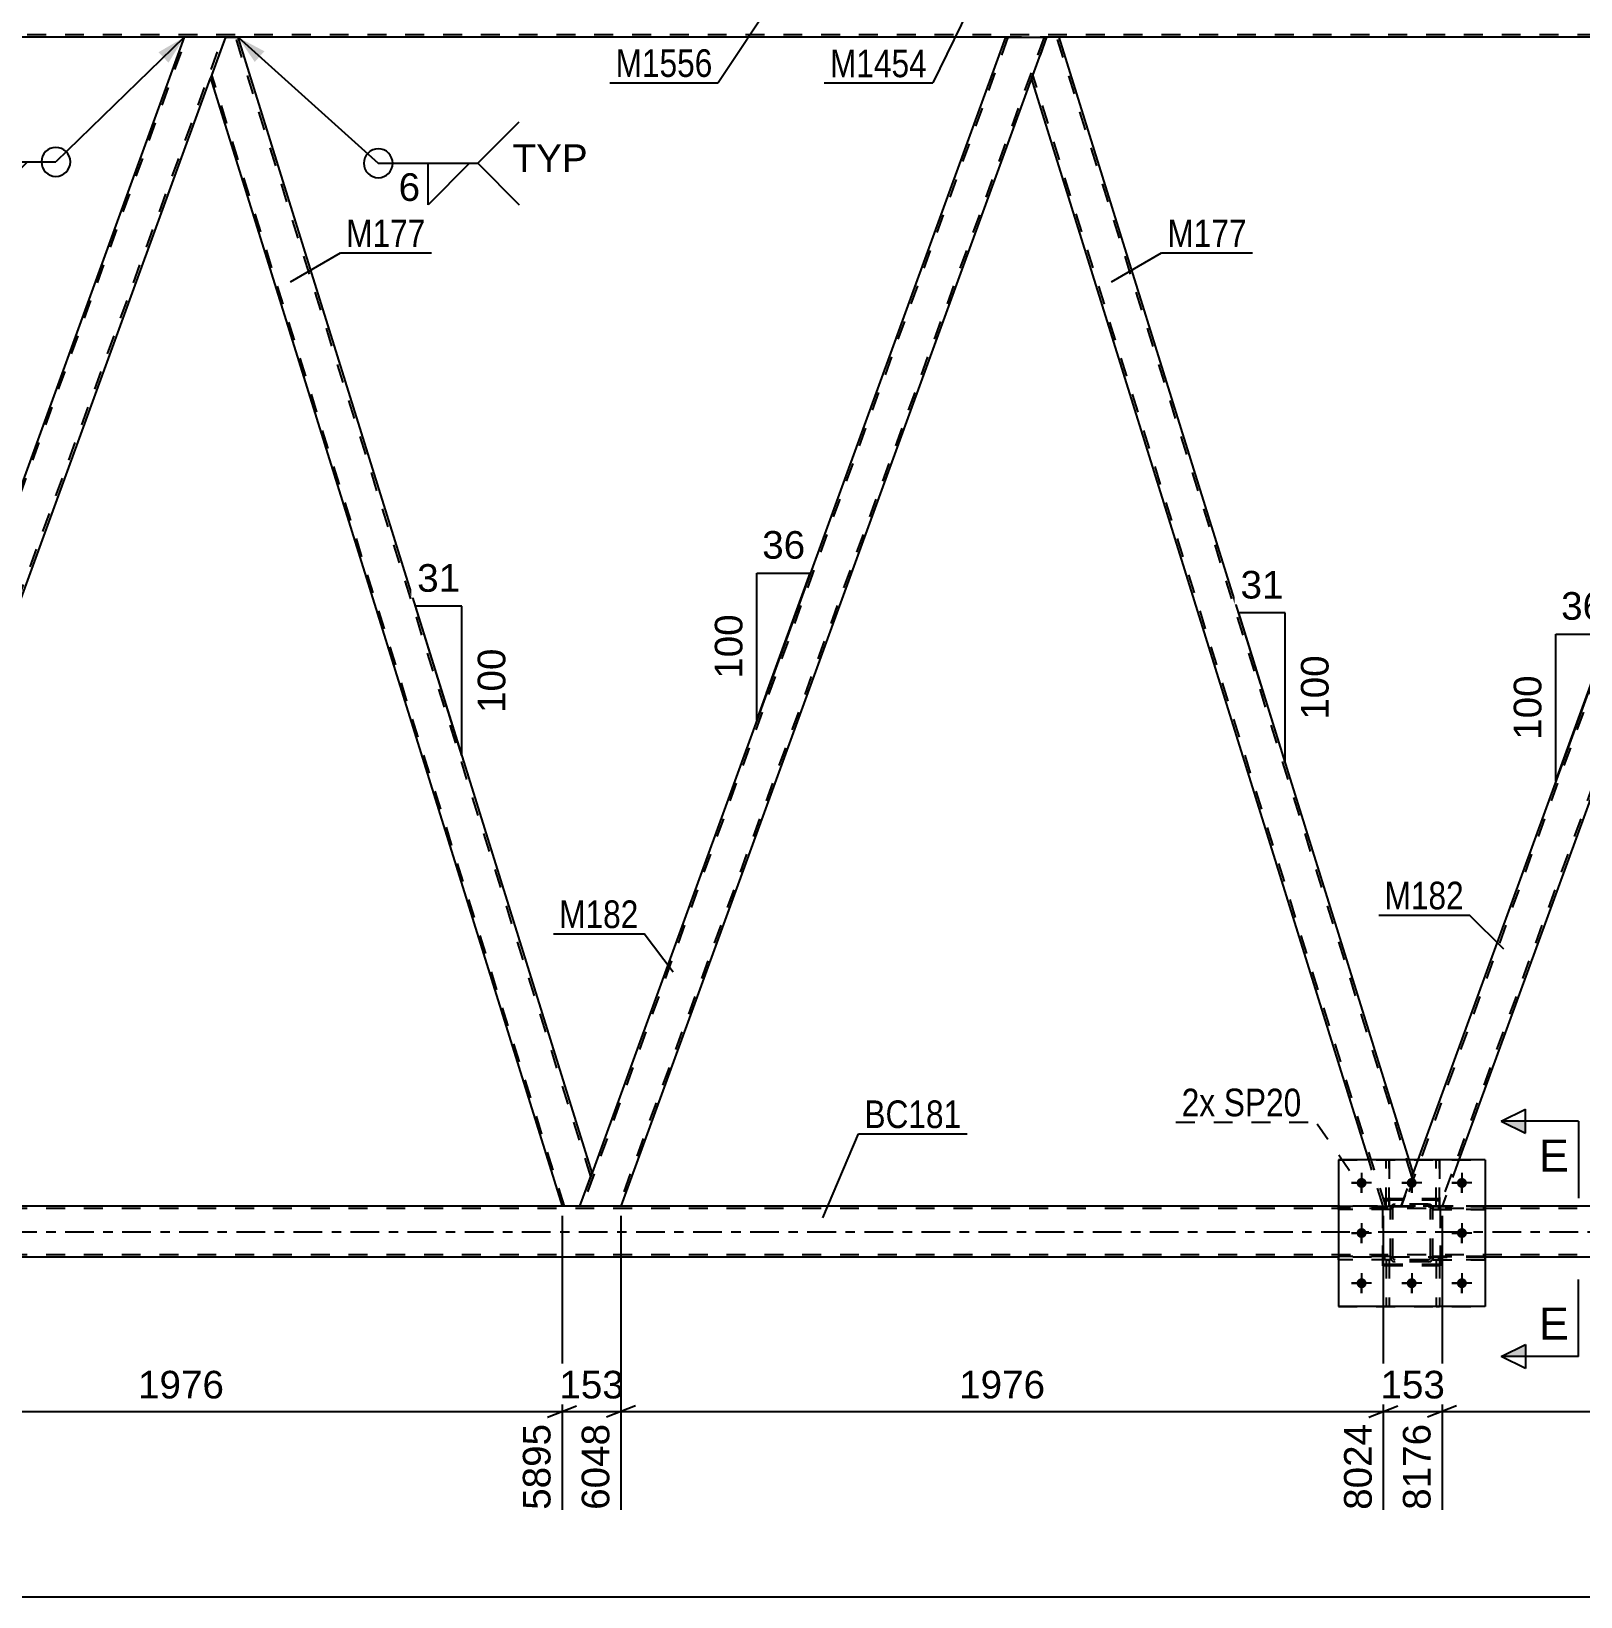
# Model space of a CAD drawing. Header units: millimetres. Extents: x 0 to 841, y 0 to 594.
# Drawn here: x 192 to 352.7, y 265.9 to 428.3 of the extents above; entities that cross this region are included whole.
import ezdxf

# ---------------------------------------------------------------- set-up
doc = ezdxf.new("R2010")
doc.units = ezdxf.units.MM
doc.linetypes.add('DXK_LINE_DOT2', pattern=[3.9198, 1.9599, -1.9599])
doc.linetypes.add('DXK_LINE_DOT3', pattern=[5.9187, 2.979, -0.9799, 0.9799, -0.9799])
doc.styles.add('Arial', font='ARIAL.TTF', dxfattribs={"height": 0.2})
doc.styles.add('Arial Narrow', font='ARIALN.TTF', dxfattribs={"height": 0.2})

# ---------------------------------------------------------------- blocks, each defined once
blk = doc.blocks.new('Part-717034467-3819 - 3663')
at = {"color": 7, "linetype": 'DXK_LINE_DOT2'}
for p, q in [((332.95, 301.21), (327.55, 301.21)), ((327.55, 300.89), (327.55, 301.21)), ((332.95, 300.89), (327.55, 300.89)), ((332.35, 300.89), (332.35, 301.21)), ((332.95, 301.21), (332.95, 300.89))]:
    blk.add_line(p, q, dxfattribs=at)
blk = doc.blocks.new('Part-717034467-3814 - 3663')
at = {"color": 2, "linetype": 'Continuous'}
for p, q in [((337.7, 311.25), (337.7, 311.25)), ((338.02, 311.25), (337.7, 311.25)), ((338.02, 311.25), (338.02, 311.25))]:
    blk.add_line(p, q, dxfattribs=at)
at = {"color": 7, "linetype": 'DXK_LINE_DOT2'}
for p, q in [((337.7, 306.41), (337.7, 311.25)), ((338.02, 306.41), (338.02, 311.25)), ((337.7, 307.01), (338.02, 307.01)), ((338.02, 306.41), (337.7, 306.41))]:
    blk.add_line(p, q, dxfattribs=at)
blk = doc.blocks.new('Part-717034467-3834 - 3663')
at = {"color": 7, "linetype": 'DXK_LINE_DOT2'}
for p, q in [((744.3, 306.19), (59.41, 306.19)), ((598.16, 306.43), (327.55, 306.43)), ((342.75, 306.43), (327.55, 306.43)), ((744.3, 301.39), (59.41, 301.39)), ((342.75, 301.15), (327.55, 301.15))]:
    blk.add_line(p, q, dxfattribs=at)
at = {"color": 2, "linetype": 'Continuous'}
for p, q in [((327.55, 306.43), (172.48, 306.43)), ((582.96, 306.43), (342.75, 306.43)), ((327.55, 301.15), (172.48, 301.15)), ((582.96, 301.15), (342.75, 301.15))]:
    blk.add_line(p, q, dxfattribs=at)
at = {"color": 7, "linetype": 'DXK_LINE_DOT3'}
blk.add_line((59.41, 303.79), (744.3, 303.79), dxfattribs=at)
blk = doc.blocks.new('Part-717034467-3722 - 3663')
at = {"color": 7, "linetype": 'DXK_LINE_DOT2'}
for p, q in [((337.35, 300.89), (337.35, 301.21)), ((337.35, 301.21), (342.75, 301.21)), ((342.75, 300.89), (337.35, 300.89)), ((337.95, 300.89), (337.95, 301.21)), ((342.75, 301.21), (342.75, 300.89))]:
    blk.add_line(p, q, dxfattribs=at)
blk = doc.blocks.new('Part-717034467-3727 - 3663')
at = {"color": 2, "linetype": 'Continuous'}
for p, q in [((342.75, 311.25), (327.55, 311.25)), ((327.55, 311.25), (327.55, 296.05)), ((342.75, 311.25), (342.75, 296.05)), ((342.75, 296.05), (327.55, 296.05))]:
    blk.add_line(p, q, dxfattribs=at)
blk = doc.blocks.new('Bolt-717034467-3806 - 3663')
at = {"color": 1, "linetype": 'Continuous'}
for p, q in [((328.91, 308.85), (329.6, 308.85)), ((329.95, 309.89), (329.95, 309.2)), ((329.95, 307.81), (329.95, 308.51)), ((330.99, 308.85), (330.29, 308.85)), ((334.11, 308.85), (334.8, 308.85)), ((335.15, 309.89), (335.15, 309.2)), ((335.15, 307.81), (335.15, 308.51)), ((336.19, 308.85), (335.49, 308.85)), ((339.31, 308.85), (340, 308.85)), ((340.35, 309.89), (340.35, 309.2)), ((340.35, 307.81), (340.35, 308.51)), ((341.39, 308.85), (340.69, 308.85)), ((328.91, 303.65), (329.6, 303.65)), ((329.95, 304.69), (329.95, 304)), ((330.99, 303.65), (330.29, 303.65)), ((339.31, 303.65), (340, 303.65)), ((340.35, 304.69), (340.35, 304)), ((341.39, 303.65), (340.69, 303.65)), ((329.95, 302.61), (329.95, 303.31)), ((340.35, 302.61), (340.35, 303.31)), ((329.95, 299.49), (329.95, 298.8)), ((335.15, 299.49), (335.15, 298.8)), ((340.35, 299.49), (340.35, 298.8)), ((328.91, 298.45), (329.6, 298.45)), ((329.95, 297.41), (329.95, 298.11)), ((330.99, 298.45), (330.29, 298.45)), ((334.11, 298.45), (334.8, 298.45)), ((335.15, 297.41), (335.15, 298.11)), ((336.19, 298.45), (335.49, 298.45)), ((339.31, 298.45), (340, 298.45)), ((340.35, 297.41), (340.35, 298.11)), ((341.39, 298.45), (340.69, 298.45))]:
    blk.add_line(p, q, dxfattribs=at)
blk = doc.blocks.new('Part-717034467-3938 - 3663')
at = {"color": 7, "linetype": 'DXK_LINE_DOT2'}
for p, q in [((332.95, 306.17), (332.98, 306.36)), ((332.98, 306.36), (332.95, 306.17)), ((332.95, 301.13), (332.95, 306.17)), ((333.19, 306.17), (333.2, 306.27)), ((333.19, 301.13), (333.19, 306.17)), ((333.2, 306.27), (333.26, 306.34)), ((333.24, 306.62), (333.43, 306.65)), ((333.43, 306.65), (333.24, 306.62)), ((333.26, 306.34), (333.33, 306.4)), ((333.33, 306.4), (333.43, 306.41)), ((336.87, 306.65), (333.43, 306.65)), ((333.43, 306.41), (336.87, 306.41)), ((336.87, 306.65), (337.05, 306.62)), ((337.05, 306.62), (336.87, 306.65)), ((336.87, 306.41), (336.96, 306.4)), ((336.96, 306.4), (337.04, 306.34)), ((337.04, 306.34), (337.09, 306.27)), ((337.09, 306.27), (337.11, 306.17)), ((337.11, 301.13), (337.11, 306.17)), ((337.31, 306.36), (337.35, 306.17)), ((337.35, 306.17), (337.31, 306.36)), ((337.35, 301.13), (337.35, 306.17)), ((332.98, 300.95), (332.95, 301.13)), ((332.95, 301.13), (332.98, 300.95)), ((333.2, 301.04), (333.19, 301.13)), ((333.26, 300.96), (333.2, 301.04)), ((333.43, 300.65), (333.24, 300.69)), ((333.24, 300.69), (333.43, 300.65)), ((333.33, 300.91), (333.26, 300.96)), ((333.43, 300.89), (333.33, 300.91)), ((336.87, 300.89), (333.43, 300.89)), ((336.87, 300.65), (333.43, 300.65)), ((336.96, 300.91), (336.87, 300.89)), ((337.05, 300.69), (336.87, 300.65)), ((336.87, 300.65), (337.05, 300.69)), ((337.04, 300.96), (336.96, 300.91)), ((337.09, 301.04), (337.04, 300.96)), ((337.11, 301.13), (337.09, 301.04)), ((337.35, 301.13), (337.31, 300.95)), ((337.31, 300.95), (337.35, 301.13))]:
    blk.add_line(p, q, dxfattribs=at)
at = {"color": 7, "linetype": 'DXK_LINE_DOT3'}
blk.add_line((335.15, 303.65), (335.15, 303.65), dxfattribs=at)
at = {"color": 7, "linetype": 'DXK_LINE_DOT2'}
for centre, start, end in [((333.43, 306.17), 112.5, 157.5), ((333.43, 306.17), 112.5, 157.5), ((336.87, 306.17), 22.5, 67.5), ((336.87, 306.17), 22.5, 67.5), ((333.43, 301.13), 202.5, 247.5), ((333.43, 301.13), 202.5, 247.5), ((336.87, 301.13), 292.5, 337.5), ((336.87, 301.13), 292.5, 337.5)]:
    blk.add_arc(centre, 0.48, start, end, dxfattribs=at)
blk = doc.blocks.new('Part-717034467-3817 - 3663')
at = {"color": 2, "linetype": 'Continuous'}
for p, q in [((332.5, 311.25), (332.5, 311.25)), ((332.82, 311.25), (332.5, 311.25)), ((332.82, 311.25), (332.82, 311.25))]:
    blk.add_line(p, q, dxfattribs=at)
at = {"color": 7, "linetype": 'DXK_LINE_DOT2'}
for p, q in [((332.5, 306.41), (332.5, 311.25)), ((332.82, 306.41), (332.82, 311.25)), ((332.5, 307.01), (332.82, 307.01)), ((332.82, 306.41), (332.5, 306.41))]:
    blk.add_line(p, q, dxfattribs=at)
blk = doc.blocks.new('Part-717034467-3761 - 3663')
at = {"color": 7, "linetype": 'DXK_LINE_DOT2'}
for p, q in [((338.02, 300.89), (337.7, 300.89)), ((337.7, 300.89), (337.7, 296.05)), ((338.02, 300.89), (338.02, 296.05)), ((337.7, 300.29), (338.02, 300.29)), ((337.7, 296.05), (338.02, 296.05))]:
    blk.add_line(p, q, dxfattribs=at)
blk = doc.blocks.new('Part-717034467-3826 - 3663')
at = {"color": 7, "linetype": 'DXK_LINE_DOT2'}
for p, q in [((337.7, 300.89), (338.02, 300.89)), ((337.7, 300.89), (337.7, 296.05)), ((338.02, 300.89), (338.02, 296.05)), ((337.7, 300.29), (338.02, 300.29)), ((338.02, 296.05), (337.7, 296.05))]:
    blk.add_line(p, q, dxfattribs=at)
blk = doc.blocks.new('Bolt-717034467-3762 - 3663')
at = {"linetype": 'Continuous'}
for points in [[(330.47, 308.85, -1), (329.43, 308.85, -1)], [(335.67, 308.85, -1), (334.63, 308.85, -1)], [(340.87, 308.85, -1), (339.83, 308.85, -1)], [(330.47, 303.65, -1), (329.43, 303.65, -1)], [(340.87, 303.65, -1), (339.83, 303.65, -1)], [(330.47, 298.45, -1), (329.43, 298.45, -1)], [(335.67, 298.45, -1), (334.63, 298.45, -1)], [(340.87, 298.45, -1), (339.83, 298.45, -1)]]:
    blk.add_hatch(color=1, dxfattribs=at).paths.add_polyline_path(points)
at = {"color": 1, "linetype": 'Continuous'}
for p, q in [((330.99, 308.85), (328.91, 308.85)), ((329.95, 309.89), (329.95, 307.81)), ((336.19, 308.85), (334.11, 308.85)), ((335.15, 309.89), (335.15, 307.81)), ((341.39, 308.85), (339.31, 308.85)), ((340.35, 309.89), (340.35, 307.81)), ((330.99, 303.65), (328.91, 303.65)), ((329.95, 304.69), (329.95, 302.61)), ((341.39, 303.65), (339.31, 303.65)), ((340.35, 304.69), (340.35, 302.61)), ((329.95, 299.49), (329.95, 297.41)), ((335.15, 299.49), (335.15, 297.41)), ((340.35, 299.49), (340.35, 297.41)), ((330.99, 298.45), (328.91, 298.45)), ((336.19, 298.45), (334.11, 298.45)), ((341.39, 298.45), (339.31, 298.45))]:
    blk.add_line(p, q, dxfattribs=at)
blk = doc.blocks.new('Part-717034467-3829 - 3663')
at = {"color": 7, "linetype": 'DXK_LINE_DOT2'}
for p, q in [((332.5, 300.89), (332.82, 300.89)), ((332.5, 300.89), (332.5, 296.05)), ((332.82, 300.89), (332.82, 296.05)), ((332.5, 300.29), (332.82, 300.29)), ((332.82, 296.05), (332.5, 296.05))]:
    blk.add_line(p, q, dxfattribs=at)
blk = doc.blocks.new('Part-717034467-3940 - 3663')
at = {"color": 7, "linetype": 'DXK_LINE_DOT2'}
for p, q in [((338.15, 307.19), (332.15, 307.19)), ((332.15, 300.39), (332.15, 307.19)), ((338.15, 300.39), (338.15, 307.19)), ((338.15, 300.39), (332.15, 300.39))]:
    blk.add_line(p, q, dxfattribs=at)
blk = doc.blocks.new('Part-717034467-3811 - 3663')
at = {"color": 7, "linetype": 'DXK_LINE_DOT2'}
for p, q in [((332.82, 300.89), (332.5, 300.89)), ((332.5, 300.89), (332.5, 296.05)), ((332.82, 300.89), (332.82, 296.05)), ((332.5, 300.29), (332.82, 300.29)), ((332.5, 296.05), (332.82, 296.05))]:
    blk.add_line(p, q, dxfattribs=at)
blk = doc.blocks.new('Part-717034467-3818 - 3663')
at = {"color": 7, "linetype": 'DXK_LINE_DOT2'}
for p, q in [((332.95, 306.41), (327.55, 306.41)), ((327.55, 306.09), (327.55, 306.41)), ((332.95, 306.09), (327.55, 306.09)), ((332.35, 306.09), (332.35, 306.41)), ((332.95, 306.41), (332.95, 306.09))]:
    blk.add_line(p, q, dxfattribs=at)
blk = doc.blocks.new('Part-717034467-3820 - 3663')
at = {"color": 7, "linetype": 'DXK_LINE_DOT2'}
for p, q in [((337.35, 306.09), (337.35, 306.41)), ((337.35, 306.41), (342.75, 306.41)), ((342.75, 306.09), (337.35, 306.09)), ((337.95, 306.09), (337.95, 306.41)), ((342.75, 306.41), (342.75, 306.09))]:
    blk.add_line(p, q, dxfattribs=at)
blk = doc.blocks.new('Part-717034467-3865 - 3663')
at = {"color": 7, "linetype": 'DXK_LINE_DOT2'}
for p, q in [((378.42, 427.65), (334.3, 306.43)), ((382.16, 427.65), (338.04, 306.43)), ((382.42, 427.65), (380.87, 423.4)), ((335.8, 311.25), (334.04, 306.43)), ((340.05, 311.25), (338.3, 306.43)), ((338.3, 306.43), (334.04, 306.43))]:
    blk.add_line(p, q, dxfattribs=at)
at = {"color": 2, "linetype": 'Continuous'}
for p, q in [((378.16, 427.65), (335.8, 311.25)), ((378.16, 427.65), (382.42, 427.65)), ((380.87, 423.4), (340.05, 311.25))]:
    blk.add_line(p, q, dxfattribs=at)
blk = doc.blocks.new('Part-717034467-3870 - 3663')
at = {"color": 2, "linetype": 'Continuous'}
for p, q in [((297.28, 427.65), (295.74, 423.4)), ((298.6, 427.65), (297.28, 427.65)), ((334.88, 311.25), (298.6, 427.65)), ((330.69, 311.25), (295.74, 423.4))]:
    blk.add_line(p, q, dxfattribs=at)
at = {"color": 7, "linetype": 'DXK_LINE_DOT2'}
for p, q in [((335.17, 309.53), (298.35, 427.65)), ((332.45, 306.43), (295.87, 423.77)), ((332.2, 306.43), (330.69, 311.25)), ((335.3, 309.9), (334.88, 311.25)), ((334.04, 306.43), (335.3, 309.9)), ((332.2, 306.43), (334.04, 306.43))]:
    blk.add_line(p, q, dxfattribs=at)
blk = doc.blocks.new('Part-717034467-3875 - 3663')
at = {"color": 7, "linetype": 'DXK_LINE_DOT2'}
for p, q in [((293.28, 427.65), (249.16, 306.43)), ((297.03, 427.65), (252.91, 306.43)), ((297.28, 427.65), (295.74, 423.4)), ((250.17, 309.9), (248.91, 306.43)), ((253.16, 306.43), (248.91, 306.43))]:
    blk.add_line(p, q, dxfattribs=at)
at = {"color": 2, "linetype": 'Continuous'}
for p, q in [((293.03, 427.65), (250.17, 309.9)), ((293.03, 427.65), (297.28, 427.65)), ((295.74, 423.4), (253.16, 306.43))]:
    blk.add_line(p, q, dxfattribs=at)
blk = doc.blocks.new('Part-717034467-3880 - 3663')
at = {"color": 2, "linetype": 'Continuous'}
for p, q in [((212.15, 427.65), (210.6, 423.4)), ((212.15, 427.65), (213.47, 427.65)), ((250.17, 309.9), (213.47, 427.65)), ((210.6, 423.4), (247.06, 306.43)), ((248.91, 306.43), (250.17, 309.9))]:
    blk.add_line(p, q, dxfattribs=at)
at = {"color": 7, "linetype": 'DXK_LINE_DOT2'}
for p, q in [((250.03, 309.53), (213.22, 427.65)), ((247.31, 306.43), (210.74, 423.77)), ((248.91, 306.43), (247.06, 306.43))]:
    blk.add_line(p, q, dxfattribs=at)
blk = doc.blocks.new('Part-717034467-3885 - 3663')
at = {"color": 7, "linetype": 'DXK_LINE_DOT2'}
for p, q in [((164.03, 306.43), (208.15, 427.65)), ((167.77, 306.43), (211.89, 427.65)), ((212.15, 427.65), (210.6, 423.4)), ((163.77, 306.43), (165.53, 311.25)), ((168.03, 306.43), (169.78, 311.25)), ((168.03, 306.43), (163.77, 306.43))]:
    blk.add_line(p, q, dxfattribs=at)
at = {"color": 2, "linetype": 'Continuous'}
for p, q in [((207.89, 427.65), (165.53, 311.25)), ((212.15, 427.65), (207.89, 427.65)), ((169.78, 311.25), (210.6, 423.4))]:
    blk.add_line(p, q, dxfattribs=at)
blk = doc.blocks.new('Part-717034467-3917 - 3663')
at = {"color": 7, "linetype": 'DXK_LINE_DOT2'}
for p, q in [((332.95, 306.17), (332.98, 306.36)), ((332.98, 306.36), (332.95, 306.17)), ((332.95, 301.13), (332.95, 306.17)), ((333.19, 306.17), (333.2, 306.27)), ((333.19, 301.13), (333.19, 306.17)), ((333.2, 306.27), (333.26, 306.34)), ((333.24, 306.62), (333.43, 306.65)), ((333.43, 306.65), (333.24, 306.62)), ((333.26, 306.34), (333.33, 306.4)), ((333.33, 306.4), (333.43, 306.41)), ((336.87, 306.65), (333.43, 306.65)), ((333.43, 306.41), (336.87, 306.41)), ((336.87, 306.65), (337.05, 306.62)), ((337.05, 306.62), (336.87, 306.65)), ((336.87, 306.41), (336.96, 306.4)), ((336.96, 306.4), (337.04, 306.34)), ((337.04, 306.34), (337.09, 306.27)), ((337.09, 306.27), (337.11, 306.17)), ((337.11, 301.13), (337.11, 306.17)), ((337.31, 306.36), (337.35, 306.17)), ((337.35, 306.17), (337.31, 306.36)), ((337.35, 301.13), (337.35, 306.17)), ((332.98, 300.95), (332.95, 301.13)), ((332.95, 301.13), (332.98, 300.95)), ((333.2, 301.04), (333.19, 301.13)), ((333.26, 300.96), (333.2, 301.04)), ((333.43, 300.65), (333.24, 300.69)), ((333.24, 300.69), (333.43, 300.65)), ((333.33, 300.91), (333.26, 300.96)), ((333.43, 300.89), (333.33, 300.91)), ((336.87, 300.89), (333.43, 300.89)), ((336.87, 300.65), (333.43, 300.65)), ((336.96, 300.91), (336.87, 300.89)), ((337.05, 300.69), (336.87, 300.65)), ((336.87, 300.65), (337.05, 300.69)), ((337.04, 300.96), (336.96, 300.91)), ((337.09, 301.04), (337.04, 300.96)), ((337.11, 301.13), (337.09, 301.04)), ((337.35, 301.13), (337.31, 300.95)), ((337.31, 300.95), (337.35, 301.13))]:
    blk.add_line(p, q, dxfattribs=at)
at = {"color": 7, "linetype": 'DXK_LINE_DOT3'}
blk.add_line((335.15, 303.65), (335.15, 303.65), dxfattribs=at)
at = {"color": 7, "linetype": 'DXK_LINE_DOT2'}
for centre, start, end in [((333.43, 306.17), 112.5, 157.5), ((333.43, 306.17), 112.5, 157.5), ((336.87, 306.17), 22.5, 67.5), ((336.87, 306.17), 22.5, 67.5), ((333.43, 301.13), 202.5, 247.5), ((333.43, 301.13), 202.5, 247.5), ((336.87, 301.13), 292.5, 337.5), ((336.87, 301.13), 292.5, 337.5)]:
    blk.add_arc(centre, 0.48, start, end, dxfattribs=at)
blk = doc.blocks.new('Part-717034467-3937 - 3663')
at = {"color": 7, "linetype": 'DXK_LINE_DOT2'}
for p, q in [((327.55, 311.25), (327.55, 296.05)), ((327.55, 311.25), (342.75, 311.25)), ((342.75, 311.25), (342.75, 296.05)), ((327.55, 296.05), (342.75, 296.05))]:
    blk.add_line(p, q, dxfattribs=at)
blk = doc.blocks.new('Part-717034467-3939 - 3663')
at = {"color": 7, "linetype": 'DXK_LINE_DOT2'}
for p, q in [((338.15, 307.05), (332.15, 307.05)), ((332.15, 300.25), (332.15, 307.05)), ((338.15, 300.25), (338.15, 307.05)), ((338.15, 300.25), (332.15, 300.25))]:
    blk.add_line(p, q, dxfattribs=at)
blk = doc.blocks.new('Part-717034467-3956 - 3663')
at = {"color": 7, "linetype": 'DXK_LINE_DOT2'}
for p, q in [((754.1, 427.89), (69.21, 427.89)), ((213.47, 427.65), (207.89, 427.65)), ((298.6, 427.65), (293.03, 427.65))]:
    blk.add_line(p, q, dxfattribs=at)
at = {"color": 2, "linetype": 'Continuous'}
for p, q in [((207.89, 427.65), (128.33, 427.65)), ((293.03, 427.65), (213.47, 427.65)), ((378.16, 427.65), (298.6, 427.65))]:
    blk.add_line(p, q, dxfattribs=at)
blk = doc.blocks.new('Part-717034467-3984 - 3663')
at = {"color": 7, "linetype": 'DXK_LINE_DOT2'}
for p, q in [((332.5, 306.41), (332.5, 311.25)), ((332.5, 311.25), (332.82, 311.25)), ((332.82, 311.25), (332.82, 306.41)), ((332.5, 307.01), (332.82, 307.01)), ((332.82, 306.41), (332.5, 306.41))]:
    blk.add_line(p, q, dxfattribs=at)
blk = doc.blocks.new('Part-717034467-3995 - 3663')
at = {"color": 7, "linetype": 'DXK_LINE_DOT2'}
for p, q in [((342.75, 301.21), (337.35, 301.21)), ((337.35, 301.21), (337.35, 300.89)), ((337.35, 300.89), (342.75, 300.89)), ((337.95, 300.89), (337.95, 301.21)), ((342.75, 300.89), (342.75, 301.21))]:
    blk.add_line(p, q, dxfattribs=at)
blk = doc.blocks.new('Part-717034467-3998 - 3663')
at = {"color": 7, "linetype": 'DXK_LINE_DOT2'}
for p, q in [((342.75, 306.41), (337.35, 306.41)), ((337.35, 306.41), (337.35, 306.09)), ((337.35, 306.09), (342.75, 306.09)), ((337.95, 306.09), (337.95, 306.41)), ((342.75, 306.09), (342.75, 306.41))]:
    blk.add_line(p, q, dxfattribs=at)
blk = doc.blocks.new('Part-717034467-4001 - 3663')
at = {"color": 7, "linetype": 'DXK_LINE_DOT2'}
for p, q in [((332.95, 301.21), (327.55, 301.21)), ((327.55, 301.21), (327.55, 300.89)), ((332.95, 300.89), (327.55, 300.89)), ((332.35, 300.89), (332.35, 301.21)), ((332.95, 300.89), (332.95, 301.21))]:
    blk.add_line(p, q, dxfattribs=at)
blk = doc.blocks.new('Part-717034467-4004 - 3663')
at = {"color": 7, "linetype": 'DXK_LINE_DOT2'}
for p, q in [((332.95, 306.41), (327.55, 306.41)), ((327.55, 306.41), (327.55, 306.09)), ((332.95, 306.09), (327.55, 306.09)), ((332.35, 306.09), (332.35, 306.41)), ((332.95, 306.09), (332.95, 306.41))]:
    blk.add_line(p, q, dxfattribs=at)
blk = doc.blocks.new('Part-717034467-4007 - 3663')
at = {"color": 7, "linetype": 'DXK_LINE_DOT2'}
for p, q in [((337.7, 306.41), (337.7, 311.25)), ((337.7, 311.25), (338.02, 311.25)), ((338.02, 311.25), (338.02, 306.41)), ((337.7, 307.01), (338.02, 307.01)), ((338.02, 306.41), (337.7, 306.41))]:
    blk.add_line(p, q, dxfattribs=at)
blk = doc.blocks.new('StraightDimension-717034467-4675 - 3663')
at = {"color": 7, "linetype": 'Continuous'}
for p, q in [((338.3, 305.43), (338.3, 274.95)), ((417.33, 305.43), (417.33, 272.73)), ((339.8, 285.75), (336.8, 284.55)), ((415.83, 284.55), (418.83, 285.75)), ((338.3, 285.15), (417.33, 285.15))]:
    blk.add_line(p, q, dxfattribs=at)
at = {"color": 0}
blk.add_wipeout([(382.86, 285.9), (382.86, 290.1), (372.77, 290.1), (372.77, 285.9)], dxfattribs=at)
at = {"color": 0, "linetype": 'Continuous'}
blk.add_wipeout([(416.73, 284.45), (412.53, 284.45), (412.53, 272.13), (416.73, 272.13)], dxfattribs=at)
at = {"color": 3, "style": 'Arial'}
blk.add_text('1976', height=2.865, dxfattribs=at).set_placement((373.37, 286.5))
at = {"color": 3, "linetype": 'Continuous', "style": 'Arial'}
blk.add_text('10152', height=2.865, rotation=90.0002, dxfattribs=at).set_placement((416.13, 272.73))
blk = doc.blocks.new('AngleDimension-717034467-21900 - 3663')
at = {"color": 7, "linetype": 'Continuous'}
for p, q in [((350.09, 365.75), (355.63, 365.75)), ((350.09, 350.53), (355.63, 365.75)), ((350.09, 350.53), (350.09, 365.75)), ((353.85, 360.86), (355.63, 365.75))]:
    blk.add_line(p, q, dxfattribs=at)
at = {"color": 0}
for points in [[(355.69, 366.65), (355.69, 370.85), (350.04, 370.85), (350.04, 366.65)], [(349.19, 362.07), (344.99, 362.07), (344.99, 354.2), (349.19, 354.2)]]:
    blk.add_wipeout(points, dxfattribs=at)
at = {"color": 3, "style": 'Arial'}
blk.add_text('36', height=2.865, dxfattribs=at).set_placement((350.64, 367.25))
blk.add_text('100', height=2.865, rotation=90.0002, dxfattribs=at).set_placement((348.59, 354.8))
blk = doc.blocks.new('AngleDimension-717034467-21872 - 3663')
at = {"color": 7, "linetype": 'Continuous'}
for p, q in [((267.26, 372.08), (272.8, 372.08)), ((267.26, 356.85), (272.8, 372.08)), ((267.26, 356.85), (267.26, 372.08)), ((268.27, 359.63), (272.8, 372.08))]:
    blk.add_line(p, q, dxfattribs=at)
at = {"color": 0}
for points in [[(272.85, 372.98), (272.85, 377.18), (267.21, 377.18), (267.21, 372.98)], [(266.36, 368.4), (262.16, 368.4), (262.16, 360.53), (266.36, 360.53)]]:
    blk.add_wipeout(points, dxfattribs=at)
at = {"color": 3, "style": 'Arial'}
blk.add_text('36', height=2.865, dxfattribs=at).set_placement((267.81, 373.58))
blk.add_text('100', height=2.865, rotation=90.0002, dxfattribs=at).set_placement((265.76, 361.13))
blk = doc.blocks.new('StraightDimension-717034467-5177 - 3663')
at = {"color": 7, "linetype": 'Continuous'}
blk.add_line((50.15, 265.94), (788.59, 265.94), dxfattribs=at)
blk = doc.blocks.new('StraightDimension-717034467-4418 - 3663')
at = {"color": 7, "linetype": 'Continuous'}
for p, q in [((168.03, 305.43), (168.03, 274.95)), ((247.06, 305.43), (247.06, 274.95)), ((169.53, 285.75), (166.53, 284.55)), ((245.56, 284.55), (248.56, 285.75)), ((168.03, 285.15), (247.06, 285.15))]:
    blk.add_line(p, q, dxfattribs=at)
at = {"color": 0}
blk.add_wipeout([(212.59, 285.9), (212.59, 290.1), (202.5, 290.1), (202.5, 285.9)], dxfattribs=at)
at = {"color": 0, "linetype": 'Continuous'}
blk.add_wipeout([(246.46, 284.45), (242.26, 284.45), (242.26, 274.35), (246.46, 274.35)], dxfattribs=at)
at = {"color": 3, "style": 'Arial'}
blk.add_text('1976', height=2.865, dxfattribs=at).set_placement((203.1, 286.5))
at = {"color": 3, "linetype": 'Continuous', "style": 'Arial'}
blk.add_text('5895', height=2.865, rotation=90.0002, dxfattribs=at).set_placement((245.86, 274.95))
blk = doc.blocks.new('StraightDimension-717034467-4442 - 3663')
at = {"color": 7, "linetype": 'Continuous'}
for p, q in [((247.06, 305.43), (247.06, 274.95)), ((253.16, 305.43), (253.16, 274.95)), ((245.56, 284.55), (248.56, 285.75)), ((254.66, 285.75), (251.66, 284.55)), ((247.06, 285.15), (253.16, 285.15))]:
    blk.add_line(p, q, dxfattribs=at)
at = {"color": 0}
blk.add_wipeout([(254.05, 285.9), (254.05, 290.1), (246.18, 290.1), (246.18, 285.9)], dxfattribs=at)
at = {"color": 0, "linetype": 'Continuous'}
blk.add_wipeout([(252.56, 284.45), (248.36, 284.45), (248.36, 274.35), (252.56, 274.35)], dxfattribs=at)
at = {"color": 3, "style": 'Arial'}
blk.add_text('153', height=2.865, dxfattribs=at).set_placement((246.78, 286.5))
at = {"color": 3, "linetype": 'Continuous', "style": 'Arial'}
blk.add_text('6048', height=2.865, rotation=90.0002, dxfattribs=at).set_placement((251.96, 274.95))
blk = doc.blocks.new('StraightDimension-717034467-4466 - 3663')
at = {"color": 7, "linetype": 'Continuous'}
for p, q in [((253.16, 305.43), (253.16, 274.95)), ((332.2, 305.43), (332.2, 274.95)), ((254.66, 285.75), (251.66, 284.55)), ((330.7, 284.55), (333.7, 285.75)), ((253.16, 285.15), (332.2, 285.15))]:
    blk.add_line(p, q, dxfattribs=at)
at = {"color": 0}
blk.add_wipeout([(297.73, 285.9), (297.73, 290.1), (287.63, 290.1), (287.63, 285.9)], dxfattribs=at)
at = {"color": 0, "linetype": 'Continuous'}
blk.add_wipeout([(331.6, 284.45), (327.4, 284.45), (327.4, 274.35), (331.6, 274.35)], dxfattribs=at)
at = {"color": 3, "style": 'Arial'}
blk.add_text('1976', height=2.865, dxfattribs=at).set_placement((288.23, 286.5))
at = {"color": 3, "linetype": 'Continuous', "style": 'Arial'}
blk.add_text('8024', height=2.865, rotation=90.0002, dxfattribs=at).set_placement((331, 274.95))
blk = doc.blocks.new('StraightDimension-717034467-4699 - 3663')
at = {"color": 7, "linetype": 'Continuous'}
for p, q in [((332.2, 305.43), (332.2, 274.95)), ((338.3, 305.43), (338.3, 274.95)), ((330.7, 284.55), (333.7, 285.75)), ((339.8, 285.75), (336.8, 284.55)), ((332.2, 285.15), (338.3, 285.15))]:
    blk.add_line(p, q, dxfattribs=at)
at = {"color": 0}
blk.add_wipeout([(339.18, 285.9), (339.18, 290.1), (331.31, 290.1), (331.31, 285.9)], dxfattribs=at)
at = {"color": 0, "linetype": 'Continuous'}
blk.add_wipeout([(337.7, 284.45), (333.5, 284.45), (333.5, 274.35), (337.7, 274.35)], dxfattribs=at)
at = {"color": 3, "style": 'Arial'}
blk.add_text('153', height=2.865, dxfattribs=at).set_placement((331.91, 286.5))
at = {"color": 3, "linetype": 'Continuous', "style": 'Arial'}
blk.add_text('8176', height=2.865, rotation=90.0002, dxfattribs=at).set_placement((337.1, 274.95))
blk = doc.blocks.new('AngleDimension-717034467-21858 - 3663')
at = {"color": 7, "linetype": 'Continuous'}
for p, q in [((234.83, 359.1), (231.86, 368.65)), ((236.68, 368.65), (231.86, 368.65)), ((236.68, 353.18), (231.86, 368.65)), ((236.68, 353.18), (236.68, 368.65))]:
    blk.add_line(p, q, dxfattribs=at)
at = {"color": 0}
for points in [[(237.09, 369.55), (237.09, 373.75), (231.44, 373.75), (231.44, 369.55)], [(241.78, 364.85), (237.58, 364.85), (237.58, 356.98), (241.78, 356.98)]]:
    blk.add_wipeout(points, dxfattribs=at)
at = {"color": 3, "style": 'Arial'}
blk.add_text('31', height=2.865, dxfattribs=at).set_placement((232.04, 370.15))
blk.add_text('100', height=2.865, rotation=90.0002, dxfattribs=at).set_placement((241.18, 357.58))
blk = doc.blocks.new('AngleDimension-717034467-21886 - 3663')
at = {"color": 7, "linetype": 'Continuous'}
for p, q in [((319.48, 360.65), (317.21, 367.95)), ((322.03, 367.95), (317.21, 367.95)), ((322.03, 352.48), (317.21, 367.95)), ((322.03, 352.48), (322.03, 367.95))]:
    blk.add_line(p, q, dxfattribs=at)
at = {"color": 0}
for points in [[(322.44, 368.85), (322.44, 373.05), (316.8, 373.05), (316.8, 368.85)], [(327.13, 364.15), (322.93, 364.15), (322.93, 356.28), (327.13, 356.28)]]:
    blk.add_wipeout(points, dxfattribs=at)
at = {"color": 3, "style": 'Arial'}
blk.add_text('31', height=2.865, dxfattribs=at).set_placement((317.4, 369.45))
blk.add_text('100', height=2.865, rotation=90.0002, dxfattribs=at).set_placement((326.53, 356.88))
blk = doc.blocks.new('Mark-717034467-3830 - 3663')
at = {"color": 0}
blk.add_wipeout([(288.46, 314.54), (288.46, 317.54), (278.41, 317.54), (278.41, 314.54)], dxfattribs=at)
blk.add_wipeout([(288.46, 314.54), (288.46, 317.54), (278.41, 317.54), (278.41, 314.54)], dxfattribs=at)
at = {"color": 30, "linetype": 'Continuous'}
for p, q in [((274.08, 305.22), (277.81, 313.94)), ((277.81, 313.94), (289.06, 313.94))]:
    blk.add_line(p, q, dxfattribs=at)
at = {"color": 3, "style": 'Arial Narrow'}
blk.add_text('BC181', height=2.863, dxfattribs=at).set_placement((278.41, 314.54))
blk = doc.blocks.new('Mark-717034467-3861 - 3663')
at = {"color": 0}
blk.add_wipeout([(340.55, 337.22), (340.55, 340.22), (332.33, 340.22), (332.33, 337.22)], dxfattribs=at)
blk.add_wipeout([(340.55, 337.22), (340.55, 340.22), (332.33, 340.22), (332.33, 337.22)], dxfattribs=at)
at = {"color": 30, "linetype": 'Continuous'}
for p in [(331.73, 336.62), (344.69, 333.09)]:
    blk.add_line(p, (341.15, 336.62), dxfattribs=at)
at = {"color": 3, "style": 'Arial Narrow'}
blk.add_text('M182', height=2.863, dxfattribs=at).set_placement((332.33, 337.22))
blk = doc.blocks.new('Mark-717034467-3866 - 3663')
at = {"color": 0}
blk.add_wipeout([(318.04, 405.89), (318.04, 408.89), (309.82, 408.89), (309.82, 405.89)], dxfattribs=at)
blk.add_wipeout([(318.04, 405.89), (318.04, 408.89), (309.82, 408.89), (309.82, 405.89)], dxfattribs=at)
at = {"color": 30, "linetype": 'Continuous'}
for p, q in [((304.02, 402.29), (309.22, 405.29)), ((309.22, 405.29), (318.64, 405.29))]:
    blk.add_line(p, q, dxfattribs=at)
at = {"color": 3, "style": 'Arial Narrow'}
blk.add_text('M177', height=2.863, dxfattribs=at).set_placement((309.82, 405.89))
blk = doc.blocks.new('Mark-717034467-3871 - 3663')
at = {"color": 0}
blk.add_wipeout([(254.98, 335.28), (254.98, 338.28), (246.76, 338.28), (246.76, 335.28)], dxfattribs=at)
blk.add_wipeout([(254.98, 335.28), (254.98, 338.28), (246.76, 338.28), (246.76, 335.28)], dxfattribs=at)
at = {"color": 30, "linetype": 'Continuous'}
for p in [(246.16, 334.68), (258.59, 330.69)]:
    blk.add_line(p, (255.58, 334.68), dxfattribs=at)
at = {"color": 3, "style": 'Arial Narrow'}
blk.add_text('M182', height=2.863, dxfattribs=at).set_placement((246.76, 335.28))
blk = doc.blocks.new('Mark-717034467-3876 - 3663')
at = {"color": 0}
blk.add_wipeout([(232.91, 405.89), (232.91, 408.89), (224.68, 408.89), (224.68, 405.89)], dxfattribs=at)
blk.add_wipeout([(232.91, 405.89), (232.91, 408.89), (224.68, 408.89), (224.68, 405.89)], dxfattribs=at)
at = {"color": 30, "linetype": 'Continuous'}
for p, q in [((218.89, 402.29), (224.08, 405.29)), ((224.08, 405.29), (233.51, 405.29))]:
    blk.add_line(p, q, dxfattribs=at)
at = {"color": 3, "style": 'Arial Narrow'}
blk.add_text('M177', height=2.863, dxfattribs=at).set_placement((224.68, 405.89))
blk = doc.blocks.new('Mark-717034467-4099 - 3663')
at = {"color": 0}
blk.add_wipeout([(284.89, 423.51), (284.89, 426.51), (274.84, 426.51), (274.84, 423.51)], dxfattribs=at)
blk.add_wipeout([(284.89, 423.51), (284.89, 426.51), (274.84, 426.51), (274.84, 423.51)], dxfattribs=at)
at = {"color": 30, "linetype": 'Continuous'}
for p in [(291.31, 434.84), (274.24, 422.91)]:
    blk.add_line(p, (285.49, 422.91), dxfattribs=at)
at = {"color": 3, "style": 'Arial Narrow'}
blk.add_text('M1454', height=2.863, dxfattribs=at).set_placement((274.84, 423.51))
blk = doc.blocks.new('Mark-717034467-4109 - 3663')
at = {"color": 0}
blk.add_wipeout([(262.66, 423.54), (262.66, 426.54), (252.61, 426.54), (252.61, 423.54)], dxfattribs=at)
blk.add_wipeout([(262.66, 423.54), (262.66, 426.54), (252.61, 426.54), (252.61, 423.54)], dxfattribs=at)
at = {"color": 30, "linetype": 'Continuous'}
for p in [(270.15, 433.35), (252.01, 422.94)]:
    blk.add_line(p, (263.26, 422.94), dxfattribs=at)
at = {"color": 3, "style": 'Arial Narrow'}
blk.add_text('M1556', height=2.863, dxfattribs=at).set_placement((252.61, 423.54))
blk = doc.blocks.new('MarkSet-717034467-5623 - 3663')
at = {"color": 30, "linetype": 'DXK_LINE_DOT2'}
blk.add_line((328.69, 310.11), (325.21, 315.16), dxfattribs=at)
at = {"color": 0}
for points in [[(314.77, 315.76), (314.77, 318.76), (311.3, 318.76), (311.3, 315.76)], [(323.71, 315.76), (323.71, 318.76), (315.67, 318.76), (315.67, 315.76)]]:
    blk.add_wipeout(points, dxfattribs=at)
for points in [[(314.77, 315.76), (314.77, 318.76), (311.3, 318.76), (311.3, 315.76)], [(323.71, 315.76), (323.71, 318.76), (315.67, 318.76), (315.67, 315.76)]]:
    blk.add_wipeout(points, dxfattribs=at)
at = {"color": 30, "linetype": 'DXK_LINE_DOT2'}
blk.add_line((310.7, 315.16), (325.21, 315.16), dxfattribs=at)
at = {"color": 3, "style": 'Arial Narrow'}
for s, p in [('2x', (311.3, 315.76)), ('SP20', (315.67, 315.76))]:
    blk.add_text(s, height=2.863, dxfattribs=at).set_placement(p)
blk = doc.blocks.new('SectionMark-717034467-5512 - 3663')
at = {"linetype": 'Continuous'}
for points in [[(346.94, 315.26), (346.94, 314.01), (344.44, 315.26)], [(346.94, 292.09), (346.94, 290.84), (344.44, 290.84)]]:
    blk.add_hatch(color=6, dxfattribs=at).paths.add_polyline_path(points)
at = {"color": 6, "linetype": 'Continuous'}
for p, q in [((344.44, 315.26), (346.94, 316.51)), ((352.44, 315.26), (344.44, 315.26)), ((344.44, 315.26), (346.94, 314.01)), ((346.94, 314.01), (346.94, 316.51)), ((352.44, 315.26), (352.44, 307.26)), ((352.44, 290.84), (352.44, 298.84)), ((344.44, 290.84), (346.94, 292.09)), ((352.44, 290.84), (344.44, 290.84)), ((346.94, 289.59), (344.44, 290.84)), ((346.94, 292.09), (346.94, 289.59))]:
    blk.add_line(p, q, dxfattribs=at)
at = {"color": 0, "linetype": 'Continuous'}
for points in [[(351.44, 310.01), (351.44, 313.51), (348.33, 313.51), (348.33, 310.01)], [(351.44, 292.59), (351.44, 296.09), (348.33, 296.09), (348.33, 292.59)]]:
    blk.add_wipeout(points, dxfattribs=at)
at = {"color": 3, "linetype": 'Continuous', "style": 'Arial'}
for p in [(348.33, 310.01), (348.33, 292.59)]:
    blk.add_text('E', height=3.34, dxfattribs=at).set_placement(p)
blk = doc.blocks.new('WeldMark-717034467-5534 - 3663')
at = {"linetype": 'Continuous'}
blk.add_hatch(color=30, dxfattribs=at).paths.add_polyline_path([(205.22, 426.1), (207.89, 427.65), (206.26, 425.02)])
at = {"color": 30, "linetype": 'Continuous'}
blk.add_line((207.89, 427.65), (194.58, 414.73), dxfattribs=at)
at = {"color": 3, "linetype": 'Continuous'}
for q in [(177.87, 419.02), (177.87, 410.45)]:
    blk.add_line((182.16, 414.73), q, dxfattribs=at)
for start, end in [(90, 270), (270, 90)]:
    blk.add_arc((194.58, 414.73), 1.5, start, end, dxfattribs=at)
at = {"color": 0}
blk.add_wipeout([(186.68, 410.63), (186.68, 414.03), (184.06, 414.03), (184.06, 410.63)], dxfattribs=at)
at = {"color": 30, "linetype": 'Continuous'}
blk.add_line((182.16, 414.73), (194.58, 414.73), dxfattribs=at)
at = {"color": 3, "linetype": 'Continuous'}
for p, q in [((187.34, 414.73), (191.63, 414.73)), ((191.63, 414.73), (187.34, 410.45)), ((187.34, 410.45), (187.34, 414.73))]:
    blk.add_line(p, q, dxfattribs=at)
at = {"color": 3, "style": 'Arial'}
blk.add_text('6', height=2.87, dxfattribs=at).set_placement((184.26, 410.83))
at = {"color": 0, "linetype": 'Continuous'}
blk.add_wipeout([(178.26, 413.83), (178.26, 416.83), (170.48, 416.83), (170.48, 413.83)], dxfattribs=at)
blk.add_wipeout([(178.26, 413.83), (178.26, 416.83), (170.48, 416.83), (170.48, 413.83)], dxfattribs=at)
at = {"color": 3, "linetype": 'Continuous', "style": 'Arial'}
blk.add_text('TYP', height=2.865, dxfattribs=at).set_placement((170.48, 413.83))
blk = doc.blocks.new('WeldMark-717034467-5550 - 3663')
at = {"linetype": 'Continuous'}
blk.add_hatch(color=30, dxfattribs=at).paths.add_polyline_path([(215.2, 425.09), (213.47, 427.65), (216.2, 426.2)])
at = {"color": 30, "linetype": 'Continuous'}
blk.add_line((213.47, 427.65), (228.01, 414.58), dxfattribs=at)
at = {"color": 3, "linetype": 'Continuous'}
for q in [(242.62, 418.87), (242.62, 410.29)]:
    blk.add_line((238.33, 414.58), q, dxfattribs=at)
blk.add_arc((228.01, 414.58), 1.5, 90, 270, dxfattribs=at)
at = {"color": 0}
blk.add_wipeout([(232.53, 410.48), (232.53, 413.88), (229.91, 413.88), (229.91, 410.48)], dxfattribs=at)
at = {"color": 30, "linetype": 'Continuous'}
blk.add_line((228.01, 414.58), (238.33, 414.58), dxfattribs=at)
at = {"color": 3, "linetype": 'Continuous'}
for p, q in [((233.19, 414.58), (237.48, 414.58)), ((237.48, 414.58), (233.19, 410.29)), ((233.19, 410.29), (233.19, 414.58))]:
    blk.add_line(p, q, dxfattribs=at)
blk.add_arc((228.01, 414.58), 1.5, 270, 90, dxfattribs=at)
at = {"color": 3, "style": 'Arial'}
blk.add_text('6', height=2.87, dxfattribs=at).set_placement((230.11, 410.68))
at = {"color": 0, "linetype": 'Continuous'}
blk.add_wipeout([(249.71, 413.68), (249.71, 416.68), (241.93, 416.68), (241.93, 413.68)], dxfattribs=at)
blk.add_wipeout([(249.71, 413.68), (249.71, 416.68), (241.93, 416.68), (241.93, 413.68)], dxfattribs=at)
at = {"color": 3, "linetype": 'Continuous', "style": 'Arial'}
blk.add_text('TYP', height=2.865, dxfattribs=at).set_placement((241.93, 413.68))

msp = doc.modelspace()

# ---------------------------------------------------------------- block references
for name in ['Part-717034467-3956 - 3663', 'Part-717034467-3885 - 3663', 'Part-717034467-3880 - 3663', 'Part-717034467-3875 - 3663', 'Part-717034467-3870 - 3663', 'Part-717034467-3865 - 3663', 'Part-717034467-3727 - 3663', 'Part-717034467-3937 - 3663', 'Part-717034467-3817 - 3663', 'Part-717034467-3984 - 3663', 'Part-717034467-3814 - 3663', 'Part-717034467-4007 - 3663', 'Bolt-717034467-3806 - 3663', 'Bolt-717034467-3762 - 3663', 'Part-717034467-3940 - 3663', 'Part-717034467-3939 - 3663', 'Part-717034467-3834 - 3663', 'Part-717034467-3818 - 3663', 'Part-717034467-4004 - 3663', 'Part-717034467-3938 - 3663', 'Part-717034467-3917 - 3663', 'Part-717034467-3820 - 3663', 'Part-717034467-3998 - 3663', 'Part-717034467-3819 - 3663', 'Part-717034467-4001 - 3663', 'Part-717034467-3829 - 3663', 'Part-717034467-3811 - 3663', 'Part-717034467-3722 - 3663', 'Part-717034467-3995 - 3663', 'Part-717034467-3761 - 3663', 'Part-717034467-3826 - 3663']:
    msp.add_blockref(name, (0, 0))

# ---------------------------------------------------------------- next in the draw order: block references
for name in ['AngleDimension-717034467-21872 - 3663', 'AngleDimension-717034467-21900 - 3663', 'StraightDimension-717034467-4675 - 3663']:
    msp.add_blockref(name, (0, 0))

# ---------------------------------------------------------------- next in the draw order: block references
msp.add_blockref('StraightDimension-717034467-5177 - 3663', (0, 0))

# ---------------------------------------------------------------- next in the draw order: block references
for name in ['Mark-717034467-4099 - 3663', 'Mark-717034467-4109 - 3663', 'WeldMark-717034467-5534 - 3663', 'WeldMark-717034467-5550 - 3663', 'Mark-717034467-3876 - 3663', 'Mark-717034467-3866 - 3663', 'AngleDimension-717034467-21858 - 3663', 'AngleDimension-717034467-21886 - 3663', 'Mark-717034467-3861 - 3663', 'Mark-717034467-3871 - 3663', 'MarkSet-717034467-5623 - 3663', 'SectionMark-717034467-5512 - 3663', 'StraightDimension-717034467-4418 - 3663']:
    msp.add_blockref(name, (0, 0))

# ---------------------------------------------------------------- next in the draw order: block references
msp.add_blockref('StraightDimension-717034467-4442 - 3663', (0, 0))

# ---------------------------------------------------------------- next in the draw order: block references
msp.add_blockref('StraightDimension-717034467-4466 - 3663', (0, 0))

# ---------------------------------------------------------------- next in the draw order: block references
for name in ['Mark-717034467-3830 - 3663', 'StraightDimension-717034467-4699 - 3663']:
    msp.add_blockref(name, (0, 0))

doc.saveas('drawing.dxf')
